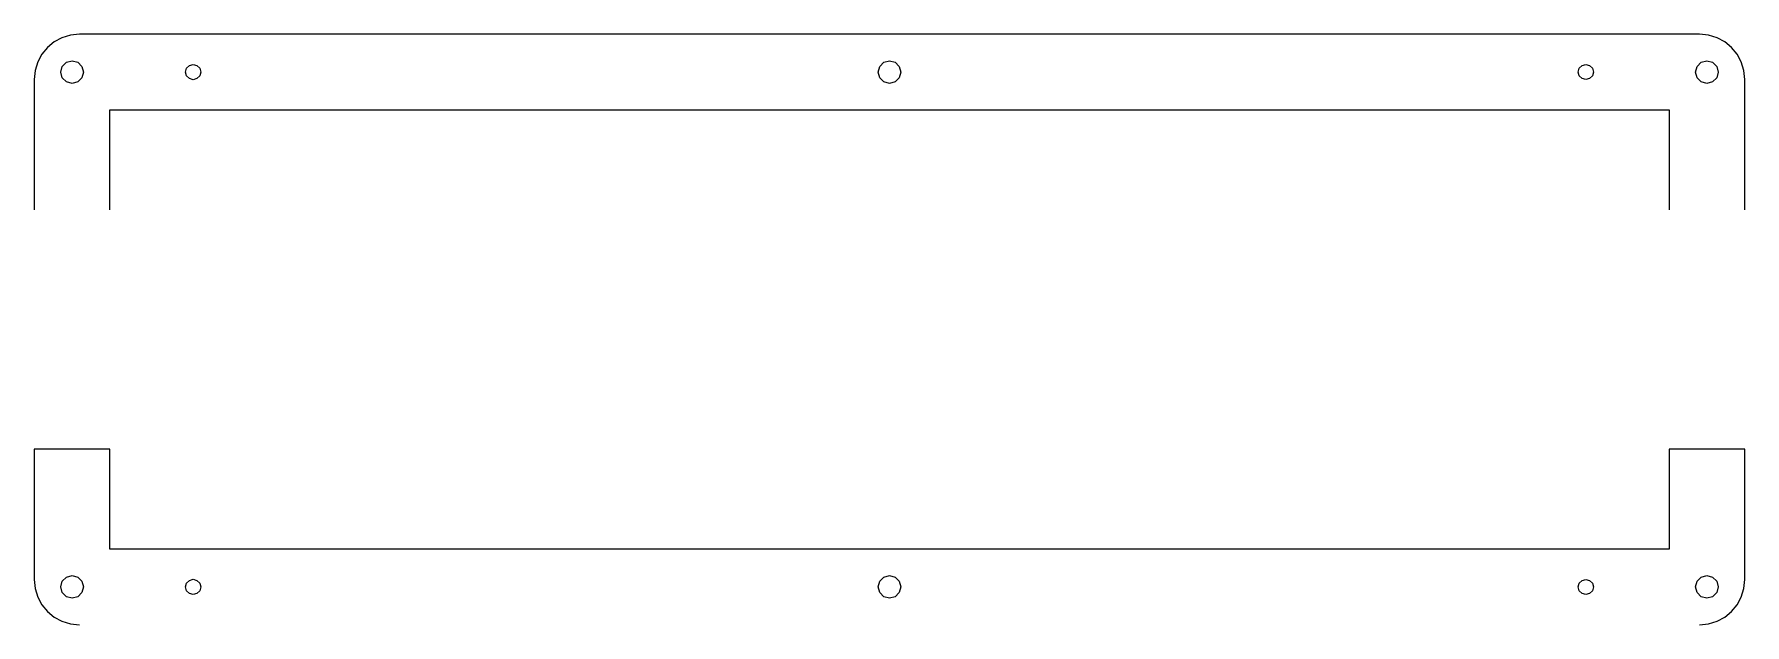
# Model space of a CAD drawing. Extents: x -1277 to 1277, y -5 to 695.
# Drawn here: x -14 to 212, y 124.4 to 202.4 of the extents above; entities that cross this region are included whole.
import ezdxf

# ---------------------------------------------------------------- set-up
doc = ezdxf.new("R2010")
doc.units = 0

msp = doc.modelspace()

# ---------------------------------------------------------------- linework, layer by layer
at = {"layer": 'Layer 1'}
for p, q in [((-11.324877, 201.398288), (-12.212857, 200.665634)), ((-10.305694, 201.951485), (-11.324877, 201.398288)), ((-9.179436, 202.301098), (-10.305694, 201.951485)), ((-7.97023, 202.423), (-9.179436, 202.301098)), ((206.03, 202.423), (-7.97023, 202.423)), ((207.23921, 202.301101), (206.03, 202.423)), ((208.365471, 201.95149), (207.23921, 202.301101)), ((209.384658, 201.398295), (208.365471, 201.95149)), ((210.272641, 200.665641), (209.384658, 201.398295)), ((-12.945508, 199.777651), (-13.498702, 198.758466)), ((-12.212857, 200.665634), (-12.945508, 199.777651)), ((-9.72022, 198.722038), (-8.97022, 198.923)), ((-8.97022, 198.923), (-8.22022, 198.722038)), ((98.28, 198.722038), (99.03, 198.923)), ((99.03, 198.923), (99.78, 198.722038)), ((206.28, 198.722038), (207.03, 198.923)), ((207.03, 198.923), (207.78, 198.722038)), ((211.005295, 199.777658), (210.272641, 200.665641)), ((211.55849, 198.758471), (211.005295, 199.777658)), ((-13.848312, 197.632206), (-13.97021, 196.423)), ((-13.498702, 198.758466), (-13.848312, 197.632206)), ((-10.47022, 197.423), (-10.269258, 198.173)), ((-10.269258, 196.673), (-10.47022, 197.423)), ((-10.269258, 198.173), (-9.72022, 198.722038)), ((-9.72022, 196.123962), (-10.269258, 196.673)), ((-8.22022, 198.722038), (-7.671182, 198.173)), ((-7.671182, 196.673), (-8.22022, 196.123962)), ((-7.671182, 198.173), (-7.47022, 197.423)), ((-7.47022, 197.423), (-7.671182, 196.673)), ((-7.47022, 197.423), (-7.47022, 197.423)), ((6.02978, 197.423), (6.162699, 197.92434)), ((6.162699, 196.92166), (6.02978, 197.423)), ((6.162699, 197.92434), (6.528867, 198.291669)), ((6.528867, 196.554331), (6.162699, 196.92166)), ((6.528867, 198.291669), (7.029785, 198.426172)), ((7.029785, 198.426172), (7.530703, 198.291669)), ((7.530703, 198.291669), (7.896871, 197.92434)), ((7.896871, 196.92166), (7.530703, 196.554331)), ((7.896871, 197.92434), (8.02979, 197.423)), ((8.02979, 197.423), (7.896871, 196.92166)), ((8.02979, 197.423), (8.02979, 197.423)), ((97.53, 197.423), (97.730962, 198.173)), ((97.730962, 196.673), (97.53, 197.423)), ((97.730962, 198.173), (98.28, 198.722038)), ((98.28, 196.123962), (97.730962, 196.673)), ((99.78, 198.722038), (100.329038, 198.173)), ((100.329038, 196.673), (99.78, 196.123962)), ((100.329038, 198.173), (100.53, 197.423)), ((100.53, 197.423), (100.329038, 196.673)), ((100.53, 197.423), (100.53, 197.423)), ((190.03, 197.423), (190.163975, 197.923)), ((190.163975, 196.923), (190.03, 197.423)), ((190.163975, 197.923), (190.53, 198.289025)), ((190.53, 196.556975), (190.163975, 196.923)), ((190.53, 198.289025), (191.03, 198.423)), ((191.03, 198.423), (191.53, 198.289025)), ((191.53, 198.289025), (191.896025, 197.923)), ((191.896025, 196.923), (191.53, 196.556975)), ((191.896025, 197.923), (192.03, 197.423)), ((192.03, 197.423), (191.896025, 196.923)), ((192.03, 197.423), (192.03, 197.423)), ((205.53, 197.423), (205.730962, 198.173)), ((205.730962, 196.673), (205.53, 197.423)), ((205.730962, 198.173), (206.28, 198.722038)), ((206.28, 196.123962), (205.730962, 196.673)), ((207.78, 198.722038), (208.329038, 198.173)), ((208.329038, 196.673), (207.78, 196.123962)), ((208.329038, 198.173), (208.53, 197.423)), ((208.53, 197.423), (208.329038, 196.673)), ((208.53, 197.423), (208.53, 197.423)), ((211.908101, 197.63221), (211.55849, 198.758471)), ((212.03, 196.423), (211.908101, 197.63221)), ((-13.97021, 196.423), (-13.97021, 179.223)), ((-8.97022, 195.923), (-9.72022, 196.123962)), ((-8.22022, 196.123962), (-8.97022, 195.923)), ((7.029785, 196.419828), (6.528867, 196.554331)), ((7.530703, 196.554331), (7.029785, 196.419828)), ((99.03, 195.923), (98.28, 196.123962)), ((99.78, 196.123962), (99.03, 195.923)), ((191.03, 196.423), (190.53, 196.556975)), ((191.53, 196.556975), (191.03, 196.423)), ((207.03, 195.923), (206.28, 196.123962)), ((207.78, 196.123962), (207.03, 195.923)), ((212.03, 179.223), (212.03, 196.423)), ((-3.97021, 179.223), (-3.97021, 192.423)), ((-3.97021, 192.423), (202.03, 192.423)), ((202.03, 192.423), (202.03, 179.223)), ((-3.97021, 147.623), (-13.9702, 147.623)), ((-13.9702, 147.623), (-13.9702, 130.423)), ((-3.97021, 134.423), (-3.97021, 147.623)), ((212.03, 147.623), (202.03, 147.623)), ((202.03, 147.623), (202.03, 134.423)), ((212.03, 130.423), (212.03, 147.623)), ((202.03, 134.423), (-3.97021, 134.423)), ((-13.9702, 130.423), (-13.848302, 129.213794)), ((-13.848302, 129.213794), (-13.498692, 128.087534)), ((-10.47022, 129.423), (-10.269258, 130.173)), ((-10.269258, 128.673), (-10.47022, 129.423)), ((-10.269258, 130.173), (-9.72022, 130.722038)), ((-9.72022, 130.722038), (-8.97022, 130.923)), ((-8.97022, 130.923), (-8.22022, 130.722038)), ((-8.22022, 130.722038), (-7.671182, 130.173)), ((-7.671182, 130.173), (-7.47022, 129.423)), ((-7.47022, 129.423), (-7.671182, 128.673)), ((-7.47022, 129.423), (-7.47022, 129.423)), ((6.02978, 129.423), (6.162699, 129.92434)), ((6.162699, 128.92166), (6.02978, 129.423)), ((6.162699, 129.92434), (6.528867, 130.291669)), ((6.528867, 128.554331), (6.162699, 128.92166)), ((6.528867, 130.291669), (7.029785, 130.426172)), ((7.029785, 130.426172), (7.530703, 130.291669)), ((7.530703, 130.291669), (7.896871, 129.92434)), ((7.896871, 128.92166), (7.530703, 128.554331)), ((7.896871, 129.92434), (8.02979, 129.423)), ((8.02979, 129.423), (7.896871, 128.92166)), ((8.02979, 129.423), (8.02979, 129.423)), ((97.53, 129.423), (97.730962, 130.173)), ((97.730962, 128.673), (97.53, 129.423)), ((97.730962, 130.173), (98.28, 130.722038)), ((98.28, 130.722038), (99.03, 130.923)), ((99.03, 130.923), (99.78, 130.722038)), ((99.78, 130.722038), (100.329038, 130.173)), ((100.329038, 130.173), (100.53, 129.423)), ((100.53, 129.423), (100.329038, 128.673)), ((100.53, 129.423), (100.53, 129.423)), ((190.03, 129.423), (190.163975, 129.923)), ((190.163975, 128.923), (190.03, 129.423)), ((190.163975, 129.923), (190.53, 130.289025)), ((190.53, 128.556975), (190.163975, 128.923)), ((190.53, 130.289025), (191.03, 130.423)), ((191.03, 130.423), (191.53, 130.289025)), ((191.53, 130.289025), (191.896025, 129.923)), ((191.896025, 128.923), (191.53, 128.556975)), ((191.896025, 129.923), (192.03, 129.423)), ((192.03, 129.423), (191.896025, 128.923)), ((192.03, 129.423), (192.03, 129.423)), ((205.53, 129.423), (205.730962, 130.173)), ((205.730962, 128.673), (205.53, 129.423)), ((205.730962, 130.173), (206.28, 130.722038)), ((206.28, 130.722038), (207.03, 130.923)), ((207.03, 130.923), (207.78, 130.722038)), ((207.78, 130.722038), (208.329038, 130.173)), ((208.329038, 130.173), (208.53, 129.423)), ((208.53, 129.423), (208.329038, 128.673)), ((208.53, 129.423), (208.53, 129.423)), ((211.55849, 128.087529), (211.908101, 129.21379)), ((211.908101, 129.21379), (212.03, 130.423)), ((-13.498692, 128.087534), (-12.945498, 127.068349)), ((-12.945498, 127.068349), (-12.212847, 126.180366)), ((-9.72022, 128.123962), (-10.269258, 128.673)), ((-8.97022, 127.923), (-9.72022, 128.123962)), ((-8.22022, 128.123962), (-8.97022, 127.923)), ((-7.671182, 128.673), (-8.22022, 128.123962)), ((7.029785, 128.419828), (6.528867, 128.554331)), ((7.530703, 128.554331), (7.029785, 128.419828)), ((98.28, 128.123962), (97.730962, 128.673)), ((99.03, 127.923), (98.28, 128.123962)), ((99.78, 128.123962), (99.03, 127.923)), ((100.329038, 128.673), (99.78, 128.123962)), ((191.03, 128.423), (190.53, 128.556975)), ((191.53, 128.556975), (191.03, 128.423)), ((206.28, 128.123962), (205.730962, 128.673)), ((207.03, 127.923), (206.28, 128.123962)), ((207.78, 128.123962), (207.03, 127.923)), ((208.329038, 128.673), (207.78, 128.123962)), ((210.272641, 126.180359), (211.005295, 127.068342)), ((211.005295, 127.068342), (211.55849, 128.087529)), ((-12.212847, 126.180366), (-11.324867, 125.447712)), ((-11.324867, 125.447712), (-10.305684, 124.894515)), ((-10.305684, 124.894515), (-9.179426, 124.544902)), ((-9.179426, 124.544902), (-7.97022, 124.423)), ((206.03, 124.423), (207.23921, 124.544899)), ((207.23921, 124.544899), (208.365471, 124.89451)), ((208.365471, 124.89451), (209.384658, 125.447705)), ((209.384658, 125.447705), (210.272641, 126.180359))]:
    msp.add_line(p, q, dxfattribs=at)

doc.saveas('drawing.dxf')
